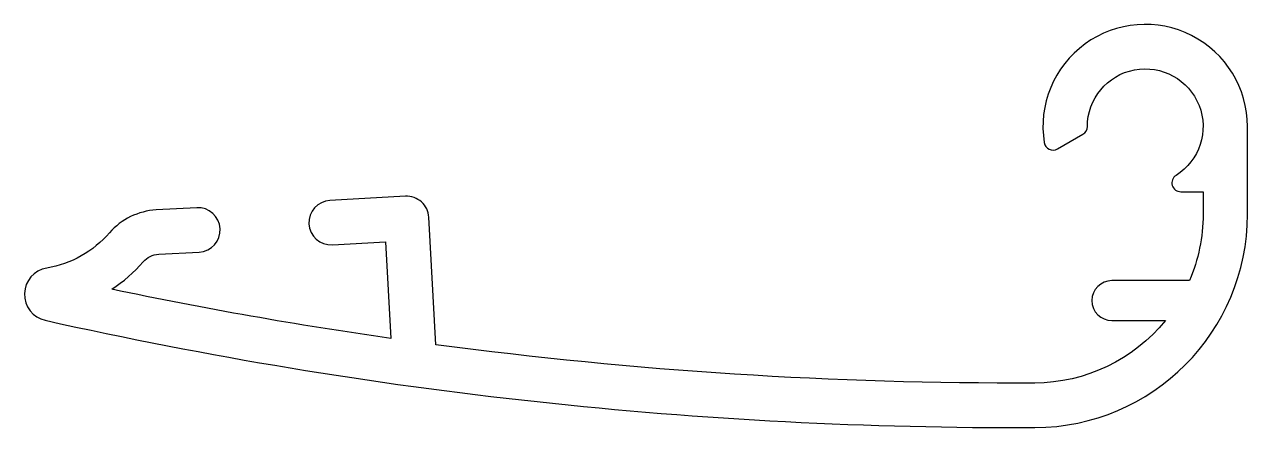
# Model space of a CAD drawing. Extents: x 676.3 to 711.2, y 695.9 to 707.4.
import ezdxf

# ---------------------------------------------------------------- set-up
doc = ezdxf.new("R2010")
doc.units = 0
doc.layers.get('0').update_dxf_attribs({"linetype": 'CONTINUOUS'})

msp = doc.modelspace()

# ---------------------------------------------------------------- linework, layer by layer
at = {"color": 7, "linetype": 'CONTINUOUS'}
msp.add_lwpolyline([(686.75, 698.444, -0.016102), (678.778, 699.852, 0.069213), (679.674, 700.635, -0.203067), (680.119, 700.852), (681.273, 700.916, 1), (681.203, 702.184), (680.049, 702.121, 0.203067), (678.715, 701.467, -0.173931), (676.92, 700.459, 0.822848), (676.88, 698.964, 0.056129), (705.139, 695.898, 0.413027), (711.21, 701.994), (711.21, 704.505, 1.082506), (705.404, 704.045, 0.525707), (705.782, 703.865), (706.511, 704.285, 0.267949), (706.638, 704.505, -1.693758), (709.169, 703.109, 0.751975), (709.305, 702.64), (709.94, 702.64), (709.94, 701.994, -0.101154), (709.553, 700.1), (707.336, 700.1, 1), (707.336, 698.957), (708.865, 698.957, -0.225237), (705.133, 697.168, -0.034115), (688.032, 698.266), (687.832, 701.911, 0.414214), (687.163, 702.51), (685.007, 702.392, 1), (685.077, 701.124), (686.599, 701.208), (686.75, 698.444)], format="xyb", dxfattribs=at)

doc.saveas('drawing.dxf')
